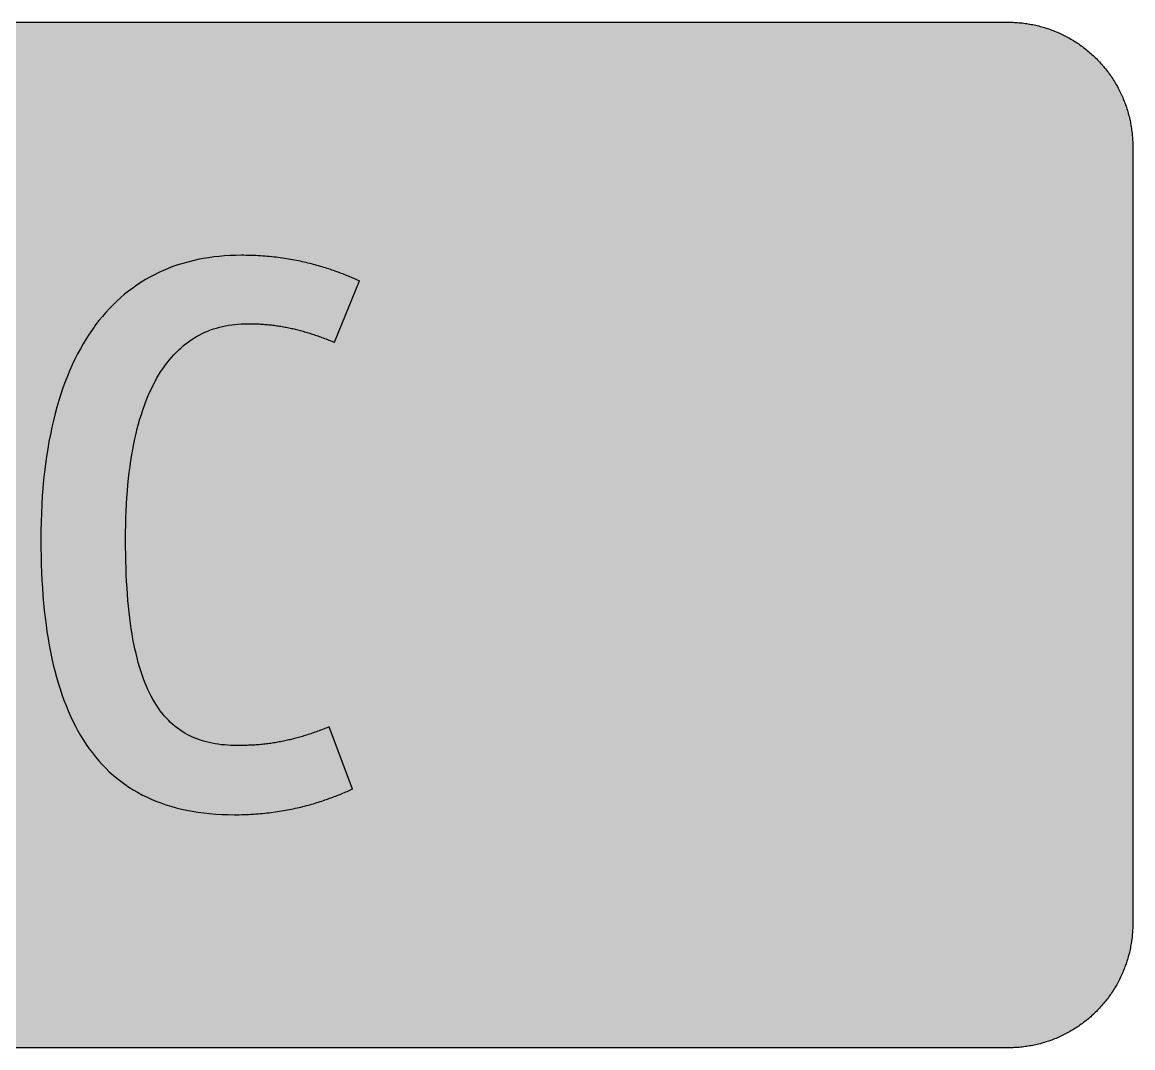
# Model space of a CAD drawing. Header units: millimetres. Extents: x 0 to 212, y 0 to 116.
# Drawn here: x 85.7 to 211.7, y 0.1 to 116.5 of the extents above; entities that cross this region are included whole.
import ezdxf

# ---------------------------------------------------------------- set-up
doc = ezdxf.new("R2010")
doc.units = ezdxf.units.MM

msp = doc.modelspace()

# ---------------------------------------------------------------- hatches: boundary and pattern name
for color, points in [(254, [(14.1633, 0.0536), (13.9878, 0.0533), (13.8125, 0.0559), (13.6373, 0.061), (13.462, 0.0686), (13.2893, 0.0787), (13.114, 0.0914), (12.9413, 0.1041), (12.7686, 0.1219), (12.5959, 0.1397), (12.4231, 0.16), (12.2504, 0.1829), (12.0777, 0.2057), (11.9075, 0.2337), (11.7373, 0.2616), (11.5672, 0.2921), (11.397, 0.3251), (11.2268, 0.3607), (11.0592, 0.3988), (10.8915, 0.4369), (10.7239, 0.4775), (10.5562, 0.5207), (10.3886, 0.5664), (10.2235, 0.6121), (10.0584, 0.6629), (9.8933, 0.7137), (9.7307, 0.7671), (9.5682, 0.8204), (9.4056, 0.8788), (9.2431, 0.9373), (9.083, 0.9982), (8.923, 1.0617), (8.763, 1.1252), (8.6055, 1.1938), (8.4455, 1.2624), (8.2906, 1.331), (8.1331, 1.4046), (7.9781, 1.4783), (7.8232, 1.5545), (7.6708, 1.6332), (7.5184, 1.7145), (7.366, 1.7958), (7.2161, 1.8796), (7.0663, 1.966), (6.919, 2.0523), (6.7716, 2.1438), (6.6243, 2.2352), (6.4795, 2.3266), (6.3348, 2.4232), (6.19, 2.5197), (6.0477, 2.6187), (5.908, 2.7178), (5.7683, 2.8194), (5.6286, 2.9235), (5.4915, 3.0302), (5.3543, 3.1369), (5.2197, 3.2461), (5.0851, 3.3579), (4.953, 3.4722), (4.8209, 3.5865), (4.6914, 3.7033), (4.5644, 3.8202), (4.4348, 3.9395), (4.3104, 4.0615), (4.1859, 4.1859), (4.0615, 4.3104), (3.9395, 4.4348), (3.8202, 4.5618), (3.7033, 4.6914), (3.5865, 4.8209), (3.4722, 4.953), (3.3579, 5.0851), (3.2487, 5.2197), (3.1369, 5.3543), (3.0302, 5.4915), (2.9235, 5.6286), (2.8194, 5.7683), (2.7178, 5.908), (2.6187, 6.0477), (2.5197, 6.19), (2.4232, 6.3348), (2.3266, 6.477), (2.2352, 6.6243), (2.1438, 6.7691), (2.0523, 6.919), (1.966, 7.0663), (1.8796, 7.2161), (1.7958, 7.366), (1.7145, 7.5184), (1.6332, 7.6708), (1.5545, 7.8232), (1.4783, 7.9781), (1.4046, 8.1331), (1.331, 8.2906), (1.2598, 8.4455), (1.1913, 8.603), (1.1252, 8.763), (1.0592, 8.923), (0.9982, 9.083), (0.9373, 9.2431), (0.8763, 9.4056), (0.8204, 9.5682), (0.7645, 9.7307), (0.7112, 9.8933), (0.6604, 10.0584), (0.6121, 10.2235), (0.5639, 10.3911), (0.5207, 10.5562), (0.4775, 10.7239), (0.4343, 10.8915), (0.3962, 11.0592), (0.3607, 11.2268), (0.3251, 11.397), (0.2921, 11.5672), (0.2616, 11.7373), (0.2311, 11.9075), (0.2057, 12.0802), (0.1803, 12.2504), (0.1575, 12.4231), (0.1372, 12.5959), (0.1194, 12.7686), (0.1041, 12.9413), (0.0889, 13.1166), (0.0787, 13.2893), (0.0686, 13.4645), (0.061, 13.6373), (0.0559, 13.8125), (0.0508, 13.9878), (0.0508, 14.163), (0.0522, 102.3592), (0.0508, 102.5322), (0.0559, 102.7074), (0.061, 102.8827), (0.0686, 103.058), (0.0787, 103.2307), (0.0889, 103.4059), (0.1041, 103.5787), (0.1194, 103.7514), (0.1372, 103.9241), (0.1575, 104.0968), (0.1803, 104.2695), (0.2057, 104.4423), (0.2311, 104.6124), (0.2616, 104.7826), (0.2921, 104.9528), (0.3251, 105.123), (0.3607, 105.2932), (0.3962, 105.4608), (0.4343, 105.6284), (0.4775, 105.7961), (0.5207, 105.9637), (0.5639, 106.1314), (0.6121, 106.2965), (0.6604, 106.4616), (0.7112, 106.6267), (0.7645, 106.7892), (0.8204, 106.9518), (0.8763, 107.1143), (0.9373, 107.2769), (0.9982, 107.4369), (1.0592, 107.5969), (1.1252, 107.757), (1.1913, 107.9144), (1.2598, 108.0745), (1.331, 108.2294), (1.4046, 108.3869), (1.4783, 108.5418), (1.5545, 108.6968), (1.6332, 108.8492), (1.7145, 109.0016), (1.7958, 109.154), (1.8796, 109.3038), (1.966, 109.4537), (2.0523, 109.601), (2.1438, 109.7483), (2.2352, 109.8956), (2.3266, 110.0404), (2.4232, 110.1852), (2.5197, 110.33), (2.6187, 110.4722), (2.7178, 110.6119), (2.8194, 110.7516), (2.9235, 110.8913), (3.0302, 111.0285), (3.1369, 111.1656), (3.2487, 111.3003), (3.3579, 111.4349), (3.4722, 111.567), (3.5865, 111.699), (3.7033, 111.8286), (3.8202, 111.9556), (3.9395, 112.0851), (4.0615, 112.2096), (4.1859, 112.334), (4.3104, 112.4585), (4.4348, 112.5804), (4.5644, 112.6998), (4.6914, 112.8166), (4.8209, 112.9335), (4.953, 113.0478), (5.0851, 113.1621), (5.2197, 113.2713), (5.3543, 113.3831), (5.4915, 113.4897), (5.6286, 113.5964), (5.7683, 113.7006), (5.908, 113.8022), (6.0477, 113.9012), (6.19, 114.0003), (6.3348, 114.0968), (6.4795, 114.1933), (6.6243, 114.2848), (6.7716, 114.3762), (6.919, 114.4676), (7.0663, 114.554), (7.2161, 114.6404), (7.366, 114.7242), (7.5184, 114.8055), (7.6708, 114.8867), (7.8232, 114.9655), (7.9781, 115.0417), (8.1331, 115.1153), (8.2906, 115.189), (8.4455, 115.2601), (8.6055, 115.3287), (8.763, 115.3947), (8.923, 115.4608), (9.083, 115.5217), (9.2431, 115.5827), (9.4056, 115.6437), (9.5682, 115.6995), (9.7307, 115.7554), (9.8933, 115.8088), (10.0584, 115.8596), (10.2235, 115.9078), (10.3886, 115.9561), (10.5562, 115.9993), (10.7239, 116.0424), (10.8915, 116.0856), (11.0592, 116.1237), (11.2268, 116.1593), (11.397, 116.1948), (11.5672, 116.2279), (11.7373, 116.2583), (11.9075, 116.2888), (12.0777, 116.3142), (12.2504, 116.3396), (12.4231, 116.3625), (12.5959, 116.3828), (12.7686, 116.4006), (12.9413, 116.4158), (13.114, 116.4311), (13.2893, 116.4412), (13.462, 116.4514), (13.6373, 116.459), (13.8125, 116.4641), (13.9878, 116.4692), (14.163, 116.4692), (197.6078, 116.4703), (197.7822, 116.4692), (197.9574, 116.4641), (198.1327, 116.459), (198.3054, 116.4514), (198.4807, 116.4412), (198.6534, 116.4311), (198.8287, 116.4158), (199.0014, 116.4006), (199.1741, 116.3828), (199.3468, 116.3625), (199.5195, 116.3396), (199.6897, 116.3142), (199.8624, 116.2888), (200.0326, 116.2583), (200.2028, 116.2279), (200.373, 116.1948), (200.5432, 116.1593), (200.7108, 116.1237), (200.8784, 116.0856), (201.0461, 116.0424), (201.2137, 115.9993), (201.3788, 115.9561), (201.5465, 115.9078), (201.7116, 115.8596), (201.8767, 115.8088), (202.0392, 115.7554), (202.2018, 115.6995), (202.3643, 115.6437), (202.5269, 115.5827), (202.6869, 115.5217), (202.8469, 115.4608), (203.007, 115.3947), (203.167, 115.3287), (203.3245, 115.2601), (203.4794, 115.189), (203.6369, 115.1153), (203.7918, 115.0417), (203.9468, 114.9655), (204.0992, 114.8867), (204.2516, 114.8055), (204.404, 114.7242), (204.5538, 114.6404), (204.7037, 114.554), (204.8535, 114.4676), (205.0009, 114.3762), (205.1456, 114.2848), (205.293, 114.1933), (205.4352, 114.0968), (205.58, 114.0003), (205.7222, 113.9012), (205.8619, 113.8022), (206.0016, 113.7006), (206.1413, 113.5964), (206.2785, 113.4897), (206.4156, 113.3831), (206.5503, 113.2713), (206.6849, 113.1621), (206.817, 113.0478), (206.949, 112.9335), (207.0786, 112.8166), (207.2081, 112.6998), (207.3351, 112.5804), (207.4596, 112.4585), (207.584, 112.334), (207.7085, 112.2096), (207.8304, 112.0851), (207.9498, 111.9556), (208.0666, 111.8286), (208.1835, 111.699), (208.2978, 111.567), (208.4121, 111.4349), (208.5238, 111.3003), (208.6331, 111.1656), (208.7397, 111.0285), (208.8464, 110.8913), (208.9506, 110.7516), (209.0522, 110.6119), (209.1512, 110.4722), (209.2503, 110.33), (209.3468, 110.1852), (209.4433, 110.0404), (209.5348, 109.8956), (209.6262, 109.7483), (209.7176, 109.601), (209.804, 109.4537), (209.8904, 109.3038), (209.9742, 109.154), (210.0555, 109.0016), (210.1367, 108.8492), (210.2155, 108.6968), (210.2917, 108.5418), (210.3653, 108.3869), (210.439, 108.2294), (210.5076, 108.0745), (210.5762, 107.9144), (210.6447, 107.757), (210.7082, 107.5969), (210.7717, 107.4369), (210.8327, 107.2769), (210.8911, 107.1143), (210.9495, 106.9518), (211.0029, 106.7892), (211.0562, 106.6267), (211.107, 106.4616), (211.1578, 106.2965), (211.2035, 106.1314), (211.2493, 105.9637), (211.2924, 105.7961), (211.3331, 105.6284), (211.3712, 105.4608), (211.4093, 105.2932), (211.4448, 105.123), (211.4779, 104.9528), (211.5083, 104.7826), (211.5363, 104.6124), (211.5642, 104.4423), (211.5871, 104.2695), (211.6099, 104.0968), (211.6303, 103.9241), (211.648, 103.7514), (211.6658, 103.5787), (211.6785, 103.4059), (211.6912, 103.2307), (211.7014, 103.058), (211.709, 102.8827), (211.7141, 102.7074), (211.7166, 102.5322), (211.7166, 102.3569), (211.7189, 14.1647), (211.7166, 13.9878), (211.7141, 13.8125), (211.709, 13.6373), (211.7014, 13.4645), (211.6912, 13.2893), (211.6785, 13.1166), (211.6658, 12.9413), (211.648, 12.7686), (211.6303, 12.5959), (211.6099, 12.4231), (211.5871, 12.2504), (211.5642, 12.0802), (211.5363, 11.9075), (211.5083, 11.7373), (211.4779, 11.5672), (211.4448, 11.397), (211.4093, 11.2268), (211.3712, 11.0592), (211.3331, 10.8915), (211.2924, 10.7239), (211.2493, 10.5562), (211.2035, 10.3911), (211.1578, 10.2235), (211.107, 10.0584), (211.0562, 9.8933), (211.0029, 9.7307), (210.9495, 9.5682), (210.8911, 9.4056), (210.8327, 9.2431), (210.7717, 9.083), (210.7082, 8.923), (210.6447, 8.763), (210.5762, 8.603), (210.5076, 8.4455), (210.439, 8.2906), (210.3653, 8.1331), (210.2917, 7.9781), (210.2155, 7.8232), (210.1367, 7.6708), (210.0555, 7.5184), (209.9742, 7.366), (209.8904, 7.2161), (209.804, 7.0663), (209.7176, 6.919), (209.6262, 6.7691), (209.5348, 6.6243), (209.4433, 6.477), (209.3468, 6.3348), (209.2503, 6.19), (209.1512, 6.0477), (209.0522, 5.908), (208.9506, 5.7683), (208.8464, 5.6286), (208.7397, 5.4915), (208.6331, 5.3543), (208.5238, 5.2197), (208.4121, 5.0851), (208.2978, 4.953), (208.1835, 4.8209), (208.0666, 4.6914), (207.9498, 4.5618), (207.8304, 4.4348), (207.7085, 4.3104), (207.584, 4.1859), (207.4596, 4.0615), (207.3351, 3.9395), (207.2081, 3.8202), (207.0786, 3.7033), (206.949, 3.5865), (206.817, 3.4722), (206.6849, 3.3579), (206.5503, 3.2461), (206.4156, 3.1369), (206.2785, 3.0302), (206.1413, 2.9235), (206.0016, 2.8194), (205.8619, 2.7178), (205.7222, 2.6187), (205.58, 2.5197), (205.4352, 2.4232), (205.293, 2.3266), (205.1456, 2.2352), (205.0009, 2.1438), (204.8535, 2.0523), (204.7037, 1.966), (204.5538, 1.8796), (204.404, 1.7958), (204.2516, 1.7145), (204.0992, 1.6332), (203.9468, 1.5545), (203.7918, 1.4783), (203.6369, 1.4046), (203.4794, 1.331), (203.3245, 1.2624), (203.167, 1.1938), (203.007, 1.1252), (202.8469, 1.0617), (202.6869, 0.9982), (202.5269, 0.9373), (202.3643, 0.8788), (202.2018, 0.8204), (202.0392, 0.7671), (201.8767, 0.7137), (201.7116, 0.6629), (201.5465, 0.6121), (201.3788, 0.5664), (201.2137, 0.5207), (201.0461, 0.4775), (200.8784, 0.4369), (200.7108, 0.3988), (200.5432, 0.3607), (200.373, 0.3251), (200.2028, 0.2921), (200.0326, 0.2616), (199.8624, 0.2337), (199.6897, 0.2057), (199.5195, 0.1829), (199.3468, 0.16), (199.1741, 0.1397), (199.0014, 0.1219), (198.8287, 0.1041), (198.6534, 0.0914), (198.4807, 0.0787), (198.3054, 0.0686), (198.1327, 0.061), (197.9574, 0.0559), (197.7822, 0.0533), (197.6069, 0.0533)]), (59, [(110.1189, 34.3613), (109.7407, 34.3637), (109.3673, 34.3764), (108.999, 34.3967), (108.6383, 34.4246), (108.2802, 34.4602), (107.9297, 34.5059), (107.5842, 34.5592), (107.2413, 34.6227), (106.9061, 34.6939), (106.5759, 34.7751), (106.2507, 34.8666), (105.9332, 34.9682), (105.6183, 35.0774), (105.3109, 35.1993), (105.0087, 35.3289), (104.709, 35.4686), (104.4194, 35.621), (104.1324, 35.7835), (103.8504, 35.9562), (103.5761, 36.1391), (103.3069, 36.3347), (103.0427, 36.5404), (102.7862, 36.7589), (102.5347, 36.9875), (102.2883, 37.2288), (102.047, 37.4828), (101.8108, 37.7495), (101.5822, 38.0263), (101.3587, 38.3159), (101.1428, 38.6207), (100.9294, 38.9357), (100.7237, 39.2659), (100.5256, 39.6088), (100.3325, 39.9644), (100.1446, 40.3327), (99.9617, 40.7162), (99.7864, 41.115), (99.6163, 41.5265), (99.4537, 41.9506), (99.2962, 42.3926), (99.1464, 42.8473), (99.0016, 43.3146), (98.8619, 43.7998), (98.7298, 44.3001), (98.6028, 44.8132), (98.4834, 45.3441), (98.3691, 45.8902), (98.2599, 46.4515), (98.1608, 47.0306), (98.0643, 47.625), (97.9754, 48.2346), (97.8941, 48.862), (97.8179, 49.5046), (97.7494, 50.165), (97.6859, 50.8406), (97.63, 51.5366), (97.5817, 52.2478), (97.5385, 52.9768), (97.5004, 53.7235), (97.47, 54.4906), (97.4471, 55.2729), (97.4319, 56.073), (97.4217, 56.8935), (97.4166, 57.7317), (97.4217, 58.5699), (97.4344, 59.3928), (97.4573, 60.198), (97.4877, 60.9854), (97.5258, 61.7576), (97.5716, 62.5145), (97.6274, 63.2536), (97.6909, 63.975), (97.7621, 64.6836), (97.8408, 65.3745), (97.9272, 66.0476), (98.0237, 66.708), (98.1253, 67.3506), (98.2345, 67.9806), (98.3513, 68.5927), (98.4783, 69.1896), (98.6104, 69.7713), (98.7476, 70.3402), (98.8949, 70.8914), (99.0473, 71.4299), (99.2073, 71.9531), (99.375, 72.4611), (99.5477, 72.9539), (99.728, 73.4339), (99.916, 73.8988), (100.109, 74.3509), (100.3097, 74.7878), (100.5154, 75.2119), (100.7262, 75.6209), (100.9447, 76.0171), (101.1682, 76.4007), (101.3968, 76.7715), (101.633, 77.1271), (101.8743, 77.47), (102.1207, 77.8002), (102.3722, 78.1177), (102.6312, 78.4225), (102.8929, 78.7121), (103.1596, 78.9915), (103.4339, 79.2582), (103.7107, 79.5147), (103.9952, 79.756), (104.2822, 79.9871), (104.5743, 80.2056), (104.8715, 80.4113), (105.1738, 80.6069), (105.4786, 80.7898), (105.7885, 80.96), (106.1034, 81.1225), (106.4235, 81.2698), (106.746, 81.4095), (107.0712, 81.5365), (107.4014, 81.6534), (107.7366, 81.7575), (108.0745, 81.854), (108.4148, 81.9379), (108.7603, 82.0115), (109.1082, 82.075), (109.4613, 82.1284), (109.8144, 82.1741), (110.1725, 82.2071), (110.5332, 82.23), (110.8964, 82.2452), (111.2647, 82.2503), (111.4323, 82.2503), (111.6, 82.2477), (111.7676, 82.2452), (111.9327, 82.2401), (112.0953, 82.2376), (112.2604, 82.23), (112.4204, 82.2249), (112.583, 82.2173), (112.743, 82.2071), (112.9005, 82.1969), (113.0579, 82.1868), (113.2154, 82.1741), (113.3729, 82.1614), (113.5278, 82.1487), (113.6828, 82.1334), (113.8377, 82.1182), (113.9901, 82.1004), (114.1425, 82.0826), (114.2949, 82.0623), (114.4473, 82.042), (114.5972, 82.0217), (114.7496, 81.9988), (114.8994, 81.976), (115.0493, 81.9531), (115.1966, 81.9277), (115.3465, 81.8998), (115.4963, 81.8718), (115.6437, 81.8439), (115.7935, 81.8159), (115.9408, 81.7855), (116.0882, 81.7524), (116.2355, 81.7194), (116.3828, 81.6864), (116.5327, 81.6534), (116.68, 81.6153), (116.8273, 81.5797), (116.9746, 81.5416), (117.1219, 81.5035), (117.2718, 81.4629), (117.4191, 81.4222), (117.569, 81.3816), (117.7163, 81.3384), (117.8662, 81.2952), (118.016, 81.2495), (118.1659, 81.2038), (118.3157, 81.1555), (118.4681, 81.1073), (118.618, 81.059), (118.7704, 81.0082), (118.9228, 80.9574), (119.0752, 80.9066), (119.2301, 80.8533), (119.3851, 80.7974), (119.54, 80.7415), (119.695, 80.6856), (119.8524, 80.6298), (120.0099, 80.5713), (120.1699, 80.5104), (120.33, 80.452), (120.49, 80.3885), (120.65, 80.3275), (120.8126, 80.264), (120.9777, 80.198), (121.1428, 80.1319), (123.9654, 87.1015), (123.8148, 87.1677), (123.6624, 87.2338), (123.51, 87.2998), (123.3551, 87.3658), (123.2002, 87.4319), (123.0427, 87.4979), (122.8827, 87.564), (122.7226, 87.63), (122.5601, 87.696), (122.395, 87.7621), (122.2299, 87.8281), (122.0622, 87.8916), (121.8921, 87.9577), (121.7219, 88.0212), (121.5492, 88.0872), (121.3739, 88.1507), (121.1961, 88.2142), (121.0183, 88.2777), (120.838, 88.3387), (120.6551, 88.3996), (120.4722, 88.4606), (120.2868, 88.5215), (120.0988, 88.5825), (119.9083, 88.6409), (119.7178, 88.6993), (119.5222, 88.7578), (119.3267, 88.8136), (119.1311, 88.8695), (118.9304, 88.9254), (118.7298, 88.9787), (118.5266, 89.0321), (118.3208, 89.0854), (118.1125, 89.1362), (117.9017, 89.187), (117.6909, 89.2353), (117.475, 89.2835), (117.2591, 89.3293), (117.0407, 89.375), (116.8222, 89.4182), (116.5987, 89.4613), (116.3726, 89.5045), (116.1466, 89.5426), (115.918, 89.5833), (115.6868, 89.6188), (115.4532, 89.6569), (115.2169, 89.6899), (114.9782, 89.723), (114.7369, 89.7534), (114.493, 89.7839), (114.2492, 89.8119), (114.0003, 89.8373), (113.7514, 89.8627), (113.4974, 89.8855), (113.2434, 89.9058), (112.9868, 89.9262), (112.7252, 89.9439), (112.4636, 89.9592), (112.1994, 89.9719), (111.9327, 89.9846), (111.6635, 89.9947), (111.3892, 89.9998), (111.1148, 90.0074), (110.838, 90.01), (110.5586, 90.01), (109.916, 90.0024), (109.2835, 89.9795), (108.6561, 89.9414), (108.0364, 89.8906), (107.4242, 89.822), (106.8172, 89.7382), (106.2203, 89.6391), (105.631, 89.5248), (105.0493, 89.3953), (104.4753, 89.2505), (103.9089, 89.0905), (103.3501, 88.9127), (102.7989, 88.7222), (102.2579, 88.5165), (101.7245, 88.2929), (101.1987, 88.0542), (100.6831, 87.8027), (100.1751, 87.5335), (99.6747, 87.249), (99.1845, 86.9467), (98.7019, 86.6318), (98.2294, 86.299), (97.7671, 85.9511), (97.3125, 85.5878), (96.868, 85.2094), (96.4336, 84.8131), (96.0069, 84.4017), (95.5904, 83.9749), (95.184, 83.5304), (94.7852, 83.0732), (94.3991, 82.5983), (94.0232, 82.1055), (93.6549, 81.6), (93.2993, 81.0768), (92.9513, 80.5358), (92.616, 79.9795), (92.2909, 79.408), (91.9734, 78.8213), (91.6711, 78.2168), (91.3765, 77.5945), (91.0946, 76.9595), (90.8202, 76.3041), (90.5612, 75.6361), (90.3097, 74.9503), (90.0709, 74.2467), (89.8449, 73.5279), (89.629, 72.7913), (89.4258, 72.0395), (89.2327, 71.2699), (89.0524, 70.485), (88.8822, 69.6849), (88.7247, 68.8645), (88.58, 68.0288), (88.4479, 67.1779), (88.326, 66.3092), (88.2167, 65.4228), (88.1228, 64.5211), (88.0389, 63.6016), (87.9678, 62.6669), (87.9094, 61.7118), (87.8637, 60.7441), (87.8307, 59.756), (87.8103, 58.7527), (87.8053, 57.7317), (87.8103, 56.7842), (87.823, 55.8495), (87.8459, 54.93), (87.8815, 54.0233), (87.9246, 53.1317), (87.9754, 52.2529), (88.0389, 51.3893), (88.1126, 50.5409), (88.1939, 49.7053), (88.2853, 48.8848), (88.3895, 48.0771), (88.5012, 47.2846), (88.6231, 46.5074), (88.7552, 45.7429), (88.9, 44.9936), (89.0524, 44.2595), (89.2175, 43.5381), (89.3902, 42.832), (89.5756, 42.1411), (89.7712, 41.463), (89.977, 40.8), (90.1954, 40.1523), (90.4215, 39.5199), (90.6602, 38.9001), (90.9091, 38.2956), (91.1682, 37.7063), (91.44, 37.1323), (91.7219, 36.5735), (92.0166, 36.0274), (92.3214, 35.4965), (92.6363, 34.9809), (92.964, 34.4805), (93.3018, 33.9954), (93.6523, 33.5255), (94.013, 33.0708), (94.3864, 32.6288), (94.7699, 32.2047), (95.1662, 31.7932), (95.5751, 31.3969), (95.9942, 31.0185), (96.426, 30.6527), (96.8705, 30.3022), (97.3252, 29.9669), (97.7925, 29.6494), (98.2726, 29.3446), (98.7654, 29.0551), (99.2683, 28.7833), (99.7839, 28.5242), (100.3148, 28.2804), (100.8558, 28.0543), (101.407, 27.8435), (101.9734, 27.6454), (102.5525, 27.465), (103.1443, 27.2999), (103.7488, 27.1501), (104.3635, 27.0154), (104.9934, 26.8986), (105.6361, 26.7945), (106.2914, 26.7081), (106.9594, 26.637), (107.6427, 26.5811), (108.3361, 26.543), (109.0447, 26.5176), (109.7661, 26.51), (110.0455, 26.5125), (110.3224, 26.5151), (110.5967, 26.5201), (110.8685, 26.5278), (111.1377, 26.5379), (111.4044, 26.5481), (111.6711, 26.5633), (111.9327, 26.5786), (112.1918, 26.5963), (112.4483, 26.6141), (112.7049, 26.6344), (112.9563, 26.6573), (113.2078, 26.6827), (113.4542, 26.7081), (113.7006, 26.7386), (113.9419, 26.7665), (114.1832, 26.7995), (114.4219, 26.83), (114.6581, 26.8656), (114.8918, 26.9011), (115.123, 26.9392), (115.3541, 26.9773), (115.5802, 27.018), (115.8037, 27.0586), (116.0272, 27.1018), (116.2482, 27.1475), (116.4666, 27.1932), (116.6825, 27.239), (116.8959, 27.2872), (117.1092, 27.3355), (117.3175, 27.3863), (117.5258, 27.4371), (117.7315, 27.4879), (117.9347, 27.5412), (118.1379, 27.5971), (118.3361, 27.6504), (118.5342, 27.7063), (118.7298, 27.7647), (118.9228, 27.8206), (119.1158, 27.879), (119.3038, 27.94), (119.4918, 27.9984), (119.6772, 28.0594), (119.8626, 28.1203), (120.0455, 28.1813), (120.2258, 28.2448), (120.4036, 28.3083), (120.5789, 28.3718), (120.7541, 28.4353), (120.9269, 28.4988), (121.0996, 28.5648), (121.2672, 28.6283), (121.4349, 28.6944), (121.6025, 28.7604), (121.7651, 28.8239), (121.9276, 28.89), (122.0902, 28.956), (122.2502, 29.022), (122.4077, 29.0906), (122.5626, 29.1567), (122.7176, 29.2227), (122.87, 29.2887), (123.0198, 29.3548), (123.1697, 29.4208), (120.5258, 36.4779), (120.3604, 36.4109), (120.1953, 36.3474), (120.0328, 36.2839), (119.8702, 36.2204), (119.7077, 36.1594), (119.5476, 36.0985), (119.3876, 36.0401), (119.2276, 35.9816), (119.0676, 35.9232), (118.9101, 35.8673), (118.7526, 35.8115), (118.5951, 35.7581), (118.4377, 35.7048), (118.2802, 35.6514), (118.1252, 35.6006), (117.9678, 35.5498), (117.8128, 35.5016), (117.6579, 35.4533), (117.5029, 35.4076), (117.348, 35.3593), (117.1931, 35.3162), (117.0381, 35.2704), (116.8832, 35.2298), (116.7282, 35.1866), (116.5733, 35.146), (116.4184, 35.1053), (116.2634, 35.0672), (116.1085, 35.0291), (115.9535, 34.9936), (115.7986, 34.958), (115.6411, 34.9225), (115.4862, 34.8894), (115.3312, 34.8564), (115.1738, 34.8259), (115.0163, 34.7955), (114.8588, 34.765), (114.7013, 34.737), (114.5438, 34.7091), (114.3838, 34.6837), (114.2238, 34.6583), (114.0638, 34.6329), (113.9038, 34.61), (113.7412, 34.5872), (113.5786, 34.5669), (113.4161, 34.5465), (113.2535, 34.5262), (113.0884, 34.5084), (112.9208, 34.4932), (112.7557, 34.4754), (112.588, 34.4602), (112.4179, 34.4475), (112.2502, 34.4348), (112.0775, 34.4221), (111.9073, 34.4119), (111.7346, 34.4018), (111.5593, 34.3941), (111.3841, 34.3865), (111.2063, 34.3789), (111.0285, 34.3738), (110.8507, 34.3687), (110.6678, 34.3637), (110.4875, 34.3611), (110.302, 34.3611), (110.1166, 34.3611)])]:
    msp.add_hatch(color=color).paths.add_polyline_path(points)
h = msp.add_hatch(color=59)
h.paths.add_polyline_path([(14.1633, 3.5814), (13.8887, 3.5839), (13.6169, 3.5941), (13.3477, 3.6119), (13.081, 3.6347), (12.8143, 3.6652), (12.5501, 3.7008), (12.2885, 3.7465), (12.0294, 3.7948), (11.7729, 3.8506), (11.5164, 3.9141), (11.2649, 3.9827), (11.016, 4.0564), (10.7671, 4.1351), (10.5232, 4.2215), (10.2819, 4.3129), (10.0432, 4.412), (9.8069, 4.5161), (9.5733, 4.6228), (9.3447, 4.7371), (9.1186, 4.8565), (8.8951, 4.9809), (8.6741, 5.113), (8.4582, 5.2476), (8.2448, 5.3873), (8.0366, 5.5321), (7.8308, 5.682), (7.6276, 5.8369), (7.4295, 5.9969), (7.2365, 6.1595), (7.046, 6.3297), (6.8605, 6.5024), (6.6777, 6.6802), (6.5024, 6.8605), (6.3271, 7.046), (6.1595, 7.2365), (5.9969, 7.432), (5.8369, 7.6302), (5.682, 7.8308), (5.5321, 8.0366), (5.3873, 8.2448), (5.2451, 8.4582), (5.1105, 8.6741), (4.9809, 8.8951), (4.8565, 9.1186), (4.7371, 9.3447), (4.6228, 9.5758), (4.5136, 9.8069), (4.4094, 10.0432), (4.3129, 10.2819), (4.2215, 10.5232), (4.1351, 10.7696), (4.0538, 11.016), (3.9802, 11.2649), (3.9116, 11.5189), (3.8506, 11.7729), (3.7948, 12.0294), (3.744, 12.2911), (3.7008, 12.5527), (3.6627, 12.8143), (3.6322, 13.081), (3.6093, 13.3502), (3.5916, 13.6195), (3.5814, 13.8913), (3.5789, 14.163), (3.58, 102.3592), (3.5814, 102.6312), (3.5916, 102.903), (3.6093, 103.1723), (3.6322, 103.439), (3.6627, 103.7057), (3.7008, 103.9698), (3.744, 104.2314), (3.7948, 104.4905), (3.8506, 104.7471), (3.9116, 105.0036), (3.9802, 105.2551), (4.0538, 105.504), (4.1351, 105.7529), (4.2215, 105.9967), (4.3129, 106.238), (4.4094, 106.4768), (4.5136, 106.713), (4.6228, 106.9467), (4.7371, 107.1753), (4.8565, 107.4014), (4.9809, 107.6249), (5.1105, 107.8459), (5.2451, 108.0618), (5.3873, 108.2751), (5.5321, 108.4834), (5.682, 108.6891), (5.8369, 108.8923), (5.9969, 109.0905), (6.1595, 109.2835), (6.3271, 109.474), (6.5024, 109.6594), (6.6777, 109.8423), (6.8605, 110.0176), (7.046, 110.1928), (7.2365, 110.3605), (7.4295, 110.523), (7.6276, 110.683), (7.8308, 110.838), (8.0366, 110.9878), (8.2448, 111.1326), (8.4582, 111.2749), (8.6741, 111.4095), (8.8951, 111.539), (9.1186, 111.6635), (9.3447, 111.7829), (9.5733, 111.8972), (9.8069, 112.0064), (10.0432, 112.1105), (10.2819, 112.207), (10.5232, 112.2985), (10.7671, 112.3848), (11.016, 112.4661), (11.2649, 112.5398), (11.5164, 112.6084), (11.7729, 112.6693), (12.0294, 112.7252), (12.2885, 112.776), (12.5501, 112.8192), (12.8143, 112.8573), (13.081, 112.8878), (13.3477, 112.9106), (13.6169, 112.9284), (13.8887, 112.9386), (14.163, 112.9411), (197.6078, 112.9425), (197.8787, 112.9386), (198.1505, 112.9284), (198.4197, 112.9106), (198.689, 112.8878), (198.9557, 112.8573), (199.2173, 112.8192), (199.4789, 112.776), (199.7405, 112.7252), (199.9971, 112.6693), (200.2511, 112.6084), (200.5051, 112.5398), (200.754, 112.4661), (201.0004, 112.3848), (201.2467, 112.2985), (201.488, 112.207), (201.7268, 112.1105), (201.963, 112.0064), (202.1942, 111.8972), (202.4253, 111.7829), (202.6514, 111.6635), (202.8749, 111.539), (203.0959, 111.4095), (203.3118, 111.2749), (203.5251, 111.1326), (203.7334, 110.9878), (203.9391, 110.838), (204.1398, 110.683), (204.3379, 110.523), (204.5335, 110.3605), (204.724, 110.1928), (204.9094, 110.0176), (205.0898, 109.8423), (205.2676, 109.6594), (205.4403, 109.474), (205.6105, 109.2835), (205.773, 109.0905), (205.933, 108.8923), (206.088, 108.6891), (206.2378, 108.4834), (206.3826, 108.2751), (206.5223, 108.0618), (206.6569, 107.8459), (206.789, 107.6249), (206.9135, 107.4014), (207.0329, 107.1753), (207.1472, 106.9467), (207.2538, 106.713), (207.358, 106.4768), (207.457, 106.238), (207.5485, 105.9967), (207.6348, 105.7529), (207.7136, 105.504), (207.7872, 105.2551), (207.8558, 105.0036), (207.9193, 104.7471), (207.9752, 104.4905), (208.0235, 104.2314), (208.0692, 103.9698), (208.1047, 103.7057), (208.1352, 103.439), (208.1581, 103.1723), (208.1759, 102.903), (208.186, 102.6312), (208.1911, 102.3569), (208.1911, 14.1647), (208.186, 13.8913), (208.1759, 13.6195), (208.1581, 13.3502), (208.1352, 13.081), (208.1047, 12.8143), (208.0692, 12.5527), (208.0235, 12.2911), (207.9752, 12.0294), (207.9193, 11.7729), (207.8558, 11.5189), (207.7872, 11.2649), (207.7136, 11.016), (207.6348, 10.7696), (207.5485, 10.5232), (207.457, 10.2819), (207.358, 10.0432), (207.2538, 9.8069), (207.1472, 9.5758), (207.0329, 9.3447), (206.9135, 9.1186), (206.789, 8.8951), (206.6569, 8.6741), (206.5223, 8.4582), (206.3826, 8.2448), (206.2378, 8.0366), (206.088, 7.8308), (205.933, 7.6302), (205.773, 7.432), (205.6105, 7.2365), (205.4403, 7.046), (205.2676, 6.8605), (205.0898, 6.6802), (204.9094, 6.5024), (204.724, 6.3297), (204.5335, 6.1595), (204.3379, 5.9969), (204.1398, 5.8369), (203.9391, 5.682), (203.7334, 5.5321), (203.5251, 5.3873), (203.3118, 5.2476), (203.0959, 5.113), (202.8749, 4.9809), (202.6514, 4.8565), (202.4253, 4.7371), (202.1942, 4.6228), (201.963, 4.5161), (201.7268, 4.412), (201.488, 4.3129), (201.2467, 4.2215), (201.0004, 4.1351), (200.754, 4.0564), (200.5051, 3.9827), (200.2511, 3.9141), (199.9971, 3.8506), (199.7405, 3.7948), (199.4789, 3.7465), (199.2173, 3.7008), (198.9557, 3.6652), (198.689, 3.6347), (198.4197, 3.6119), (198.1505, 3.5941), (197.8787, 3.5839), (197.6069, 3.5789)])
h.paths.add_polyline_path([(14.1633, 8.8731), (14.0259, 8.8748), (13.8887, 8.8798), (13.7541, 8.8875), (13.622, 8.9002), (13.4874, 8.9154), (13.3553, 8.9332), (13.2258, 8.9535), (13.0962, 8.9789), (12.9667, 9.0068), (12.8397, 9.0373), (12.7127, 9.0729), (12.5882, 9.1084), (12.4663, 9.1491), (12.3419, 9.1923), (12.2225, 9.238), (12.1031, 9.2888), (11.9837, 9.3396), (11.8694, 9.3929), (11.7526, 9.4513), (11.6408, 9.5098), (11.5291, 9.5733), (11.4198, 9.6368), (11.3106, 9.7053), (11.2039, 9.7765), (11.0998, 9.8476), (10.9957, 9.9238), (10.8966, 10), (10.7975, 10.0787), (10.6985, 10.1625), (10.6045, 10.2464), (10.5105, 10.3327), (10.4216, 10.4216), (10.3327, 10.5131), (10.2464, 10.6045), (10.16, 10.701), (10.0787, 10.7975), (10, 10.8966), (9.9212, 10.9982), (9.8476, 11.0998), (9.7739, 11.2039), (9.7053, 11.3106), (9.6368, 11.4198), (9.5707, 11.5291), (9.5098, 11.6408), (9.4488, 11.7551), (9.3929, 11.8694), (9.337, 11.9863), (9.2862, 12.1031), (9.238, 12.2225), (9.1923, 12.3444), (9.1491, 12.4663), (9.1084, 12.5908), (9.0703, 12.7152), (9.0373, 12.8397), (9.0068, 12.9692), (8.9789, 13.0962), (8.9535, 13.2258), (8.9306, 13.3579), (8.9129, 13.4899), (8.8976, 13.622), (8.8849, 13.7566), (8.8773, 13.8913), (8.8722, 14.0259), (8.8697, 14.163), (8.8717, 102.3592), (8.8722, 102.4941), (8.8773, 102.6312), (8.8849, 102.7659), (8.8976, 102.8979), (8.9129, 103.0326), (8.9306, 103.1646), (8.9535, 103.2942), (8.9789, 103.4237), (9.0068, 103.5533), (9.0373, 103.6803), (9.0703, 103.8073), (9.1084, 103.9317), (9.1491, 104.0536), (9.1923, 104.1781), (9.238, 104.2975), (9.2862, 104.4169), (9.337, 104.5362), (9.3929, 104.6505), (9.4488, 104.7674), (9.5098, 104.8791), (9.5707, 104.9909), (9.6368, 105.1001), (9.7053, 105.2093), (9.7739, 105.316), (9.8476, 105.4202), (9.9212, 105.5243), (10, 105.6234), (10.0787, 105.7224), (10.16, 105.8215), (10.2464, 105.9155), (10.3327, 106.0094), (10.4216, 106.0983), (10.5105, 106.1872), (10.6045, 106.2736), (10.6985, 106.36), (10.7975, 106.4412), (10.8966, 106.52), (10.9957, 106.5987), (11.0998, 106.6724), (11.2039, 106.746), (11.3106, 106.8146), (11.4198, 106.8832), (11.5291, 106.9492), (11.6408, 107.0102), (11.7526, 107.0712), (11.8694, 107.127), (11.9837, 107.1829), (12.1031, 107.2337), (12.2225, 107.282), (12.3419, 107.3277), (12.4663, 107.3709), (12.5882, 107.4115), (12.7127, 107.4496), (12.8397, 107.4826), (12.9667, 107.5131), (13.0962, 107.5411), (13.2258, 107.5665), (13.3553, 107.5893), (13.4874, 107.6071), (13.622, 107.6223), (13.7541, 107.635), (13.8887, 107.6427), (14.0259, 107.6477), (14.163, 107.6503), (197.6078, 107.6508), (197.7441, 107.6477), (197.8787, 107.6427), (198.0133, 107.635), (198.1479, 107.6223), (198.28, 107.6071), (198.4121, 107.5893), (198.5442, 107.5665), (198.6737, 107.5411), (198.8007, 107.5131), (198.9303, 107.4826), (199.0547, 107.4496), (199.1792, 107.4115), (199.3036, 107.3709), (199.4256, 107.3277), (199.5475, 107.282), (199.6669, 107.2337), (199.7837, 107.1829), (199.9005, 107.127), (200.0148, 107.0712), (200.1291, 107.0102), (200.2409, 106.9492), (200.3501, 106.8832), (200.4593, 106.8146), (200.566, 106.746), (200.6702, 106.6724), (200.7718, 106.5987), (200.8734, 106.52), (200.9724, 106.4412), (201.0689, 106.36), (201.1655, 106.2736), (201.2569, 106.1872), (201.3483, 106.0983), (201.4372, 106.0094), (201.5236, 105.9155), (201.6074, 105.8215), (201.6912, 105.7224), (201.77, 105.6234), (201.8462, 105.5243), (201.9224, 105.4202), (201.9935, 105.316), (202.0646, 105.2093), (202.1332, 105.1001), (202.1967, 104.9909), (202.2602, 104.8791), (202.3186, 104.7674), (202.377, 104.6505), (202.4304, 104.5362), (202.4812, 104.4169), (202.532, 104.2975), (202.5777, 104.1781), (202.6209, 104.0536), (202.6615, 103.9317), (202.6971, 103.8073), (202.7326, 103.6803), (202.7631, 103.5533), (202.7911, 103.4237), (202.8165, 103.2942), (202.8368, 103.1646), (202.8546, 103.0326), (202.8698, 102.8979), (202.8825, 102.7659), (202.8901, 102.6312), (202.8952, 102.4941), (202.8977, 102.3569), (202.8994, 14.1647), (202.8952, 14.0259), (202.8901, 13.8913), (202.8825, 13.7566), (202.8698, 13.622), (202.8546, 13.4899), (202.8368, 13.3579), (202.8165, 13.2258), (202.7911, 13.0962), (202.7631, 12.9692), (202.7326, 12.8397), (202.6971, 12.7152), (202.6615, 12.5908), (202.6209, 12.4663), (202.5777, 12.3444), (202.532, 12.2225), (202.4812, 12.1031), (202.4304, 11.9863), (202.377, 11.8694), (202.3186, 11.7551), (202.2602, 11.6408), (202.1967, 11.5291), (202.1332, 11.4198), (202.0646, 11.3106), (201.9935, 11.2039), (201.9224, 11.0998), (201.8462, 10.9982), (201.77, 10.8966), (201.6912, 10.7975), (201.6074, 10.701), (201.5236, 10.6045), (201.4372, 10.5131), (201.3483, 10.4216), (201.2569, 10.3327), (201.1655, 10.2464), (201.0689, 10.1625), (200.9724, 10.0787), (200.8734, 10), (200.7718, 9.9238), (200.6702, 9.8476), (200.566, 9.7765), (200.4593, 9.7053), (200.3501, 9.6368), (200.2409, 9.5733), (200.1291, 9.5098), (200.0148, 9.4513), (199.9005, 9.3929), (199.7837, 9.3396), (199.6669, 9.2888), (199.5475, 9.238), (199.4256, 9.1923), (199.3036, 9.1491), (199.1792, 9.1084), (199.0547, 9.0729), (198.9303, 9.0373), (198.8007, 9.0068), (198.6737, 8.9789), (198.5442, 8.9535), (198.4121, 8.9332), (198.28, 8.9154), (198.1479, 8.9002), (198.0133, 8.8875), (197.8787, 8.8798), (197.7441, 8.8748), (197.6069, 8.8722)], flags=16)

# ---------------------------------------------------------------- linework, layer by layer
at = {"color": 254}
msp.add_lwpolyline([(14.163, 116.4692), (197.6078, 116.4703), (197.7822, 116.4692), (197.9574, 116.4641), (198.1327, 116.459), (198.3054, 116.4514), (198.4807, 116.4412), (198.6534, 116.4311), (198.8287, 116.4158), (199.0014, 116.4006), (199.1741, 116.3828), (199.3468, 116.3625), (199.5195, 116.3396), (199.6897, 116.3142), (199.8624, 116.2888), (200.0326, 116.2583), (200.2028, 116.2279), (200.373, 116.1948), (200.5432, 116.1593), (200.7108, 116.1237), (200.8784, 116.0856), (201.0461, 116.0424), (201.2137, 115.9993), (201.3788, 115.9561), (201.5465, 115.9078), (201.7116, 115.8596), (201.8767, 115.8088), (202.0392, 115.7554), (202.2018, 115.6995), (202.3643, 115.6437), (202.5269, 115.5827), (202.6869, 115.5217), (202.8469, 115.4608), (203.007, 115.3947), (203.167, 115.3287), (203.3245, 115.2601), (203.4794, 115.189), (203.6369, 115.1153), (203.7918, 115.0417), (203.9468, 114.9655), (204.0992, 114.8867), (204.2516, 114.8055), (204.404, 114.7242), (204.5538, 114.6404), (204.7037, 114.554), (204.8535, 114.4676), (205.0009, 114.3762), (205.1456, 114.2848), (205.293, 114.1933), (205.4352, 114.0968), (205.58, 114.0003), (205.7222, 113.9012), (205.8619, 113.8022), (206.0016, 113.7006), (206.1413, 113.5964), (206.2785, 113.4897), (206.4156, 113.3831), (206.5503, 113.2713), (206.6849, 113.1621), (206.817, 113.0478), (206.949, 112.9335), (207.0786, 112.8166), (207.2081, 112.6998), (207.3351, 112.5804), (207.4596, 112.4585), (207.584, 112.334), (207.7085, 112.2096), (207.8304, 112.0851), (207.9498, 111.9556), (208.0666, 111.8286), (208.1835, 111.699), (208.2978, 111.567), (208.4121, 111.4349), (208.5238, 111.3003), (208.6331, 111.1656), (208.7397, 111.0285), (208.8464, 110.8913), (208.9506, 110.7516), (209.0522, 110.6119), (209.1512, 110.4722), (209.2503, 110.33), (209.3468, 110.1852), (209.4433, 110.0404), (209.5348, 109.8956), (209.6262, 109.7483), (209.7176, 109.601), (209.804, 109.4537), (209.8904, 109.3038), (209.9742, 109.154), (210.0555, 109.0016), (210.1367, 108.8492), (210.2155, 108.6968), (210.2917, 108.5418), (210.3653, 108.3869), (210.439, 108.2294), (210.5076, 108.0745), (210.5762, 107.9144), (210.6447, 107.757), (210.7082, 107.5969), (210.7717, 107.4369), (210.8327, 107.2769), (210.8911, 107.1143), (210.9495, 106.9518), (211.0029, 106.7892), (211.0562, 106.6267), (211.107, 106.4616), (211.1578, 106.2965), (211.2035, 106.1314), (211.2493, 105.9637), (211.2924, 105.7961), (211.3331, 105.6284), (211.3712, 105.4608), (211.4093, 105.2932), (211.4448, 105.123), (211.4779, 104.9528), (211.5083, 104.7826), (211.5363, 104.6124), (211.5642, 104.4423), (211.5871, 104.2695), (211.6099, 104.0968), (211.6303, 103.9241), (211.648, 103.7514), (211.6658, 103.5787), (211.6785, 103.4059), (211.6912, 103.2307), (211.7014, 103.058), (211.709, 102.8827), (211.7141, 102.7074), (211.7166, 102.5322), (211.7166, 102.3569), (211.7189, 14.1647), (211.7166, 13.9878), (211.7141, 13.8125), (211.709, 13.6373), (211.7014, 13.4645), (211.6912, 13.2893), (211.6785, 13.1166), (211.6658, 12.9413), (211.648, 12.7686), (211.6303, 12.5959), (211.6099, 12.4231), (211.5871, 12.2504), (211.5642, 12.0802), (211.5363, 11.9075), (211.5083, 11.7373), (211.4779, 11.5672), (211.4448, 11.397), (211.4093, 11.2268), (211.3712, 11.0592), (211.3331, 10.8915), (211.2924, 10.7239), (211.2493, 10.5562), (211.2035, 10.3911), (211.1578, 10.2235), (211.107, 10.0584), (211.0562, 9.8933), (211.0029, 9.7307), (210.9495, 9.5682), (210.8911, 9.4056), (210.8327, 9.2431), (210.7717, 9.083), (210.7082, 8.923), (210.6447, 8.763), (210.5762, 8.603), (210.5076, 8.4455), (210.439, 8.2906), (210.3653, 8.1331), (210.2917, 7.9781), (210.2155, 7.8232), (210.1367, 7.6708), (210.0555, 7.5184), (209.9742, 7.366), (209.8904, 7.2161), (209.804, 7.0663), (209.7176, 6.919), (209.6262, 6.7691), (209.5348, 6.6243), (209.4433, 6.477), (209.3468, 6.3348), (209.2503, 6.19), (209.1512, 6.0477), (209.0522, 5.908), (208.9506, 5.7683), (208.8464, 5.6286), (208.7397, 5.4915), (208.6331, 5.3543), (208.5238, 5.2197), (208.4121, 5.0851), (208.2978, 4.953), (208.1835, 4.8209), (208.0666, 4.6914), (207.9498, 4.5618), (207.8304, 4.4348), (207.7085, 4.3104), (207.584, 4.1859), (207.4596, 4.0615), (207.3351, 3.9395), (207.2081, 3.8202), (207.0786, 3.7033), (206.949, 3.5865), (206.817, 3.4722), (206.6849, 3.3579), (206.5503, 3.2461), (206.4156, 3.1369), (206.2785, 3.0302), (206.1413, 2.9235), (206.0016, 2.8194), (205.8619, 2.7178), (205.7222, 2.6187), (205.58, 2.5197), (205.4352, 2.4232), (205.293, 2.3266), (205.1456, 2.2352), (205.0009, 2.1438), (204.8535, 2.0523), (204.7037, 1.966), (204.5538, 1.8796), (204.404, 1.7958), (204.2516, 1.7145), (204.0992, 1.6332), (203.9468, 1.5545), (203.7918, 1.4783), (203.6369, 1.4046), (203.4794, 1.331), (203.3245, 1.2624), (203.167, 1.1938), (203.007, 1.1252), (202.8469, 1.0617), (202.6869, 0.9982), (202.5269, 0.9373), (202.3643, 0.8788), (202.2018, 0.8204), (202.0392, 0.7671), (201.8767, 0.7137), (201.7116, 0.6629), (201.5465, 0.6121), (201.3788, 0.5664), (201.2137, 0.5207), (201.0461, 0.4775), (200.8784, 0.4369), (200.7108, 0.3988), (200.5432, 0.3607), (200.373, 0.3251), (200.2028, 0.2921), (200.0326, 0.2616), (199.8624, 0.2337), (199.6897, 0.2057), (199.5195, 0.1829), (199.3468, 0.16), (199.1741, 0.1397), (199.0014, 0.1219), (198.8287, 0.1041), (198.6534, 0.0914), (198.4807, 0.0787), (198.3054, 0.0686), (198.1327, 0.061), (197.9574, 0.0559), (197.7822, 0.0533), (197.6069, 0.0533), (14.1633, 0.0536)], dxfattribs=at)
at = {"color": 59}
msp.add_lwpolyline([(110.1189, 34.3613), (109.7407, 34.3637), (109.3673, 34.3764), (108.999, 34.3967), (108.6383, 34.4246), (108.2802, 34.4602), (107.9297, 34.5059), (107.5842, 34.5592), (107.2413, 34.6227), (106.9061, 34.6939), (106.5759, 34.7751), (106.2507, 34.8666), (105.9332, 34.9682), (105.6183, 35.0774), (105.3109, 35.1993), (105.0087, 35.3289), (104.709, 35.4686), (104.4194, 35.621), (104.1324, 35.7835), (103.8504, 35.9562), (103.5761, 36.1391), (103.3069, 36.3347), (103.0427, 36.5404), (102.7862, 36.7589), (102.5347, 36.9875), (102.2883, 37.2288), (102.047, 37.4828), (101.8108, 37.7495), (101.5822, 38.0263), (101.3587, 38.3159), (101.1428, 38.6207), (100.9294, 38.9357), (100.7237, 39.2659), (100.5256, 39.6088), (100.3325, 39.9644), (100.1446, 40.3327), (99.9617, 40.7162), (99.7864, 41.115), (99.6163, 41.5265), (99.4537, 41.9506), (99.2962, 42.3926), (99.1464, 42.8473), (99.0016, 43.3146), (98.8619, 43.7998), (98.7298, 44.3001), (98.6028, 44.8132), (98.4834, 45.3441), (98.3691, 45.8902), (98.2599, 46.4515), (98.1608, 47.0306), (98.0643, 47.625), (97.9754, 48.2346), (97.8941, 48.862), (97.8179, 49.5046), (97.7494, 50.165), (97.6859, 50.8406), (97.63, 51.5366), (97.5817, 52.2478), (97.5385, 52.9768), (97.5004, 53.7235), (97.47, 54.4906), (97.4471, 55.2729), (97.4319, 56.073), (97.4217, 56.8935), (97.4166, 57.7317), (97.4217, 58.5699), (97.4344, 59.3928), (97.4573, 60.198), (97.4877, 60.9854), (97.5258, 61.7576), (97.5716, 62.5145), (97.6274, 63.2536), (97.6909, 63.975), (97.7621, 64.6836), (97.8408, 65.3745), (97.9272, 66.0476), (98.0237, 66.708), (98.1253, 67.3506), (98.2345, 67.9806), (98.3513, 68.5927), (98.4783, 69.1896), (98.6104, 69.7713), (98.7476, 70.3402), (98.8949, 70.8914), (99.0473, 71.4299), (99.2073, 71.9531), (99.375, 72.4611), (99.5477, 72.9539), (99.728, 73.4339), (99.916, 73.8988), (100.109, 74.3509), (100.3097, 74.7878), (100.5154, 75.2119), (100.7262, 75.6209), (100.9447, 76.0171), (101.1682, 76.4007), (101.3968, 76.7715), (101.633, 77.1271), (101.8743, 77.47), (102.1207, 77.8002), (102.3722, 78.1177), (102.6312, 78.4225), (102.8929, 78.7121), (103.1596, 78.9915), (103.4339, 79.2582), (103.7107, 79.5147), (103.9952, 79.756), (104.2822, 79.9871), (104.5743, 80.2056), (104.8715, 80.4113), (105.1738, 80.6069), (105.4786, 80.7898), (105.7885, 80.96), (106.1034, 81.1225), (106.4235, 81.2698), (106.746, 81.4095), (107.0712, 81.5365), (107.4014, 81.6534), (107.7366, 81.7575), (108.0745, 81.854), (108.4148, 81.9379), (108.7603, 82.0115), (109.1082, 82.075), (109.4613, 82.1284), (109.8144, 82.1741), (110.1725, 82.2071), (110.5332, 82.23), (110.8964, 82.2452), (111.2647, 82.2503), (111.4323, 82.2503), (111.6, 82.2477), (111.7676, 82.2452), (111.9327, 82.2401), (112.0953, 82.2376), (112.2604, 82.23), (112.4204, 82.2249), (112.583, 82.2173), (112.743, 82.2071), (112.9005, 82.1969), (113.0579, 82.1868), (113.2154, 82.1741), (113.3729, 82.1614), (113.5278, 82.1487), (113.6828, 82.1334), (113.8377, 82.1182), (113.9901, 82.1004), (114.1425, 82.0826), (114.2949, 82.0623), (114.4473, 82.042), (114.5972, 82.0217), (114.7496, 81.9988), (114.8994, 81.976), (115.0493, 81.9531), (115.1966, 81.9277), (115.3465, 81.8998), (115.4963, 81.8718), (115.6437, 81.8439), (115.7935, 81.8159), (115.9408, 81.7855), (116.0882, 81.7524), (116.2355, 81.7194), (116.3828, 81.6864), (116.5327, 81.6534), (116.68, 81.6153), (116.8273, 81.5797), (116.9746, 81.5416), (117.1219, 81.5035), (117.2718, 81.4629), (117.4191, 81.4222), (117.569, 81.3816), (117.7163, 81.3384), (117.8662, 81.2952), (118.016, 81.2495), (118.1659, 81.2038), (118.3157, 81.1555), (118.4681, 81.1073), (118.618, 81.059), (118.7704, 81.0082), (118.9228, 80.9574), (119.0752, 80.9066), (119.2301, 80.8533), (119.3851, 80.7974), (119.54, 80.7415), (119.695, 80.6856), (119.8524, 80.6298), (120.0099, 80.5713), (120.1699, 80.5104), (120.33, 80.452), (120.49, 80.3885), (120.65, 80.3275), (120.8126, 80.264), (120.9777, 80.198), (121.1428, 80.1319), (123.9654, 87.1015), (123.8148, 87.1677), (123.6624, 87.2338), (123.51, 87.2998), (123.3551, 87.3658), (123.2002, 87.4319), (123.0427, 87.4979), (122.8827, 87.564), (122.7226, 87.63), (122.5601, 87.696), (122.395, 87.7621), (122.2299, 87.8281), (122.0622, 87.8916), (121.8921, 87.9577), (121.7219, 88.0212), (121.5492, 88.0872), (121.3739, 88.1507), (121.1961, 88.2142), (121.0183, 88.2777), (120.838, 88.3387), (120.6551, 88.3996), (120.4722, 88.4606), (120.2868, 88.5215), (120.0988, 88.5825), (119.9083, 88.6409), (119.7178, 88.6993), (119.5222, 88.7578), (119.3267, 88.8136), (119.1311, 88.8695), (118.9304, 88.9254), (118.7298, 88.9787), (118.5266, 89.0321), (118.3208, 89.0854), (118.1125, 89.1362), (117.9017, 89.187), (117.6909, 89.2353), (117.475, 89.2835), (117.2591, 89.3293), (117.0407, 89.375), (116.8222, 89.4182), (116.5987, 89.4613), (116.3726, 89.5045), (116.1466, 89.5426), (115.918, 89.5833), (115.6868, 89.6188), (115.4532, 89.6569), (115.2169, 89.6899), (114.9782, 89.723), (114.7369, 89.7534), (114.493, 89.7839), (114.2492, 89.8119), (114.0003, 89.8373), (113.7514, 89.8627), (113.4974, 89.8855), (113.2434, 89.9058), (112.9868, 89.9262), (112.7252, 89.9439), (112.4636, 89.9592), (112.1994, 89.9719), (111.9327, 89.9846), (111.6635, 89.9947), (111.3892, 89.9998), (111.1148, 90.0074), (110.838, 90.01), (110.5586, 90.01), (109.916, 90.0024), (109.2835, 89.9795), (108.6561, 89.9414), (108.0364, 89.8906), (107.4242, 89.822), (106.8172, 89.7382), (106.2203, 89.6391), (105.631, 89.5248), (105.0493, 89.3953), (104.4753, 89.2505), (103.9089, 89.0905), (103.3501, 88.9127), (102.7989, 88.7222), (102.2579, 88.5165), (101.7245, 88.2929), (101.1987, 88.0542), (100.6831, 87.8027), (100.1751, 87.5335), (99.6747, 87.249), (99.1845, 86.9467), (98.7019, 86.6318), (98.2294, 86.299), (97.7671, 85.9511), (97.3125, 85.5878), (96.868, 85.2094), (96.4336, 84.8131), (96.0069, 84.4017), (95.5904, 83.9749), (95.184, 83.5304), (94.7852, 83.0732), (94.3991, 82.5983), (94.0232, 82.1055), (93.6549, 81.6), (93.2993, 81.0768), (92.9513, 80.5358), (92.616, 79.9795), (92.2909, 79.408), (91.9734, 78.8213), (91.6711, 78.2168), (91.3765, 77.5945), (91.0946, 76.9595), (90.8202, 76.3041), (90.5612, 75.6361), (90.3097, 74.9503), (90.0709, 74.2467), (89.8449, 73.5279), (89.629, 72.7913), (89.4258, 72.0395), (89.2327, 71.2699), (89.0524, 70.485), (88.8822, 69.6849), (88.7247, 68.8645), (88.58, 68.0288), (88.4479, 67.1779), (88.326, 66.3092), (88.2167, 65.4228), (88.1228, 64.5211), (88.0389, 63.6016), (87.9678, 62.6669), (87.9094, 61.7118), (87.8637, 60.7441), (87.8307, 59.756), (87.8103, 58.7527), (87.8053, 57.7317), (87.8103, 56.7842), (87.823, 55.8495), (87.8459, 54.93), (87.8815, 54.0233), (87.9246, 53.1317), (87.9754, 52.2529), (88.0389, 51.3893), (88.1126, 50.5409), (88.1939, 49.7053), (88.2853, 48.8848), (88.3895, 48.0771), (88.5012, 47.2846), (88.6231, 46.5074), (88.7552, 45.7429), (88.9, 44.9936), (89.0524, 44.2595), (89.2175, 43.5381), (89.3902, 42.832), (89.5756, 42.1411), (89.7712, 41.463), (89.977, 40.8), (90.1954, 40.1523), (90.4215, 39.5199), (90.6602, 38.9001), (90.9091, 38.2956), (91.1682, 37.7063), (91.44, 37.1323), (91.7219, 36.5735), (92.0166, 36.0274), (92.3214, 35.4965), (92.6363, 34.9809), (92.964, 34.4805), (93.3018, 33.9954), (93.6523, 33.5255), (94.013, 33.0708), (94.3864, 32.6288), (94.7699, 32.2047), (95.1662, 31.7932), (95.5751, 31.3969), (95.9942, 31.0185), (96.426, 30.6527), (96.8705, 30.3022), (97.3252, 29.9669), (97.7925, 29.6494), (98.2726, 29.3446), (98.7654, 29.0551), (99.2683, 28.7833), (99.7839, 28.5242), (100.3148, 28.2804), (100.8558, 28.0543), (101.407, 27.8435), (101.9734, 27.6454), (102.5525, 27.465), (103.1443, 27.2999), (103.7488, 27.1501), (104.3635, 27.0154), (104.9934, 26.8986), (105.6361, 26.7945), (106.2914, 26.7081), (106.9594, 26.637), (107.6427, 26.5811), (108.3361, 26.543), (109.0447, 26.5176), (109.7661, 26.51), (110.0455, 26.5125), (110.3224, 26.5151), (110.5967, 26.5201), (110.8685, 26.5278), (111.1377, 26.5379), (111.4044, 26.5481), (111.6711, 26.5633), (111.9327, 26.5786), (112.1918, 26.5963), (112.4483, 26.6141), (112.7049, 26.6344), (112.9563, 26.6573), (113.2078, 26.6827), (113.4542, 26.7081), (113.7006, 26.7386), (113.9419, 26.7665), (114.1832, 26.7995), (114.4219, 26.83), (114.6581, 26.8656), (114.8918, 26.9011), (115.123, 26.9392), (115.3541, 26.9773), (115.5802, 27.018), (115.8037, 27.0586), (116.0272, 27.1018), (116.2482, 27.1475), (116.4666, 27.1932), (116.6825, 27.239), (116.8959, 27.2872), (117.1092, 27.3355), (117.3175, 27.3863), (117.5258, 27.4371), (117.7315, 27.4879), (117.9347, 27.5412), (118.1379, 27.5971), (118.3361, 27.6504), (118.5342, 27.7063), (118.7298, 27.7647), (118.9228, 27.8206), (119.1158, 27.879), (119.3038, 27.94), (119.4918, 27.9984), (119.6772, 28.0594), (119.8626, 28.1203), (120.0455, 28.1813), (120.2258, 28.2448), (120.4036, 28.3083), (120.5789, 28.3718), (120.7541, 28.4353), (120.9269, 28.4988), (121.0996, 28.5648), (121.2672, 28.6283), (121.4349, 28.6944), (121.6025, 28.7604), (121.7651, 28.8239), (121.9276, 28.89), (122.0902, 28.956), (122.2502, 29.022), (122.4077, 29.0906), (122.5626, 29.1567), (122.7176, 29.2227), (122.87, 29.2887), (123.0198, 29.3548), (123.1697, 29.4208), (120.5258, 36.4779), (120.3604, 36.4109), (120.1953, 36.3474), (120.0328, 36.2839), (119.8702, 36.2204), (119.7077, 36.1594), (119.5476, 36.0985), (119.3876, 36.0401), (119.2276, 35.9816), (119.0676, 35.9232), (118.9101, 35.8673), (118.7526, 35.8115), (118.5951, 35.7581), (118.4377, 35.7048), (118.2802, 35.6514), (118.1252, 35.6006), (117.9678, 35.5498), (117.8128, 35.5016), (117.6579, 35.4533), (117.5029, 35.4076), (117.348, 35.3593), (117.1931, 35.3162), (117.0381, 35.2704), (116.8832, 35.2298), (116.7282, 35.1866), (116.5733, 35.146), (116.4184, 35.1053), (116.2634, 35.0672), (116.1085, 35.0291), (115.9535, 34.9936), (115.7986, 34.958), (115.6411, 34.9225), (115.4862, 34.8894), (115.3312, 34.8564), (115.1738, 34.8259), (115.0163, 34.7955), (114.8588, 34.765), (114.7013, 34.737), (114.5438, 34.7091), (114.3838, 34.6837), (114.2238, 34.6583), (114.0638, 34.6329), (113.9038, 34.61), (113.7412, 34.5872), (113.5786, 34.5669), (113.4161, 34.5465), (113.2535, 34.5262), (113.0884, 34.5084), (112.9208, 34.4932), (112.7557, 34.4754), (112.588, 34.4602), (112.4179, 34.4475), (112.2502, 34.4348), (112.0775, 34.4221), (111.9073, 34.4119), (111.7346, 34.4018), (111.5593, 34.3941), (111.3841, 34.3865), (111.2063, 34.3789), (111.0285, 34.3738), (110.8507, 34.3687), (110.6678, 34.3637), (110.4875, 34.3611), (110.302, 34.3611), (110.1166, 34.3611), (110.1189, 34.3613)], dxfattribs=at)

doc.saveas('drawing.dxf')
